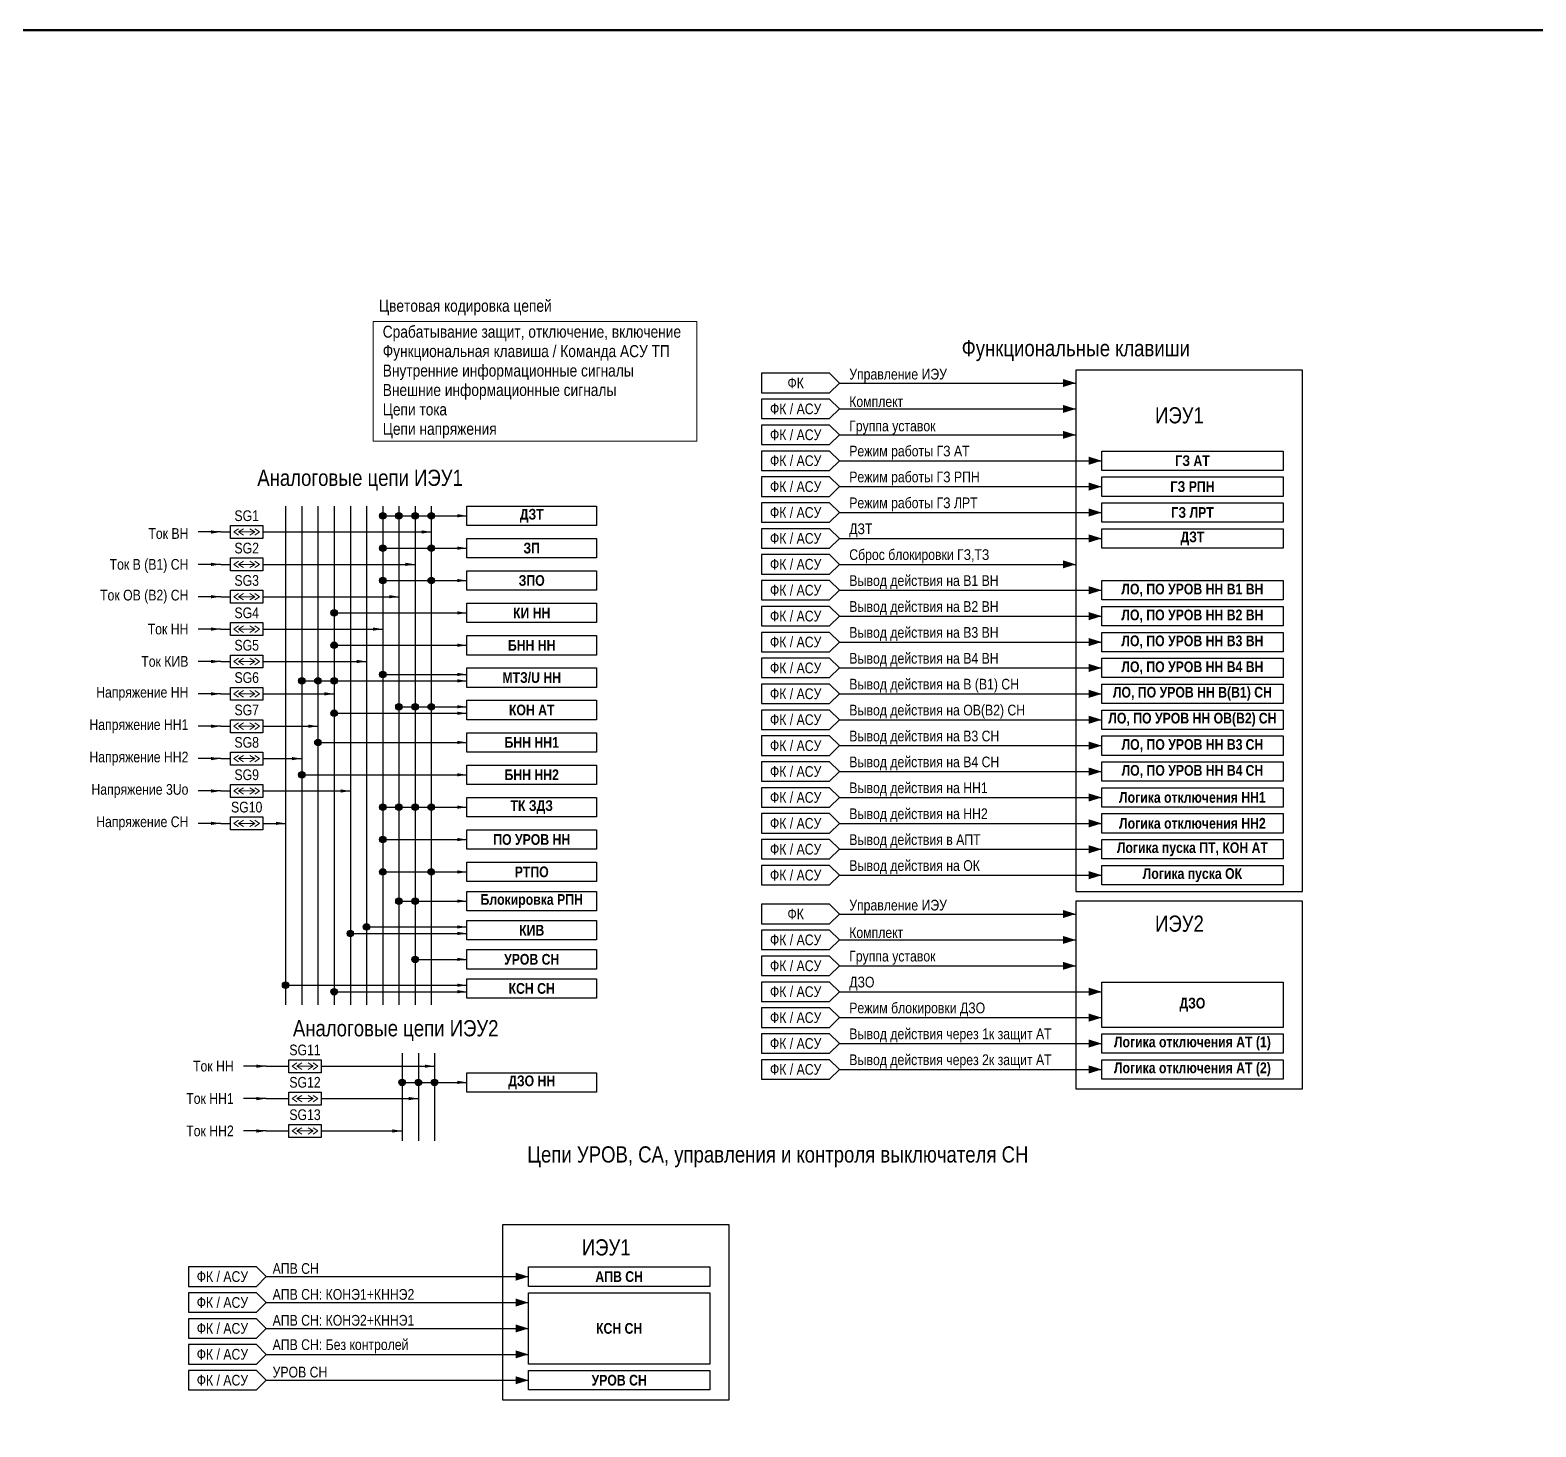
# Model space of a CAD drawing. Header units: millimetres. Extents: x 25558 to 49929, y 1902 to 19390.
# Drawn here: x 34440.1 to 34905.1, y 14929.6 to 15361 of the extents above; entities that cross this region are included whole.
import ezdxf
from ezdxf.enums import TextEntityAlignment as Align

# ---------------------------------------------------------------- set-up
doc = ezdxf.new("R2010")
doc.units = ezdxf.units.MM
for name, color, linetype, lineweight in [('Основная', 7, 'Continuous', 30), ('Отключение_включение', 1, 'Continuous', 30), ('Тонкая', 7, 'Continuous', 5), ('Цепи внешние', 84, 'Continuous', 30), ('Цепи внутренние', 5, 'Continuous', 30), ('Цепи ТН', 200, 'Continuous', 30), ('Цепи ТТ', 23, 'Continuous', 30), ('Цепь - ФК и АСУ', 132, 'Continuous', 30)]:
    doc.layers.add(name, color=color, linetype=linetype, lineweight=lineweight)
doc.styles.add('Narrow', font='ARIALN.TTF')

msp = doc.modelspace()

# ---------------------------------------------------------------- hatches: boundary and pattern name
at = {"layer": 'Цепи ТН'}
h = msp.add_hatch(color=256, dxfattribs=at)
h.dxf.hatch_style = 1
h.paths.add_polyline_path([(34535, 15181, 1), (34533, 15181, 1)])
h = msp.add_hatch(color=256, dxfattribs=at)
h.dxf.hatch_style = 1
h.paths.add_polyline_path([(34535, 15171, 1), (34533, 15171, 1)])
h = msp.add_hatch(color=256, dxfattribs=at)
h.dxf.hatch_style = 1
h.paths.add_polyline_path([(34525, 15160, 1), (34523, 15160, 1)])
h = msp.add_hatch(color=256, dxfattribs=at)
h.dxf.hatch_style = 1
h.paths.add_polyline_path([(34530, 15160, 1), (34528, 15160, 1)])
h = msp.add_hatch(color=256, dxfattribs=at)
h.dxf.hatch_style = 1
h.paths.add_polyline_path([(34535, 15160, 1), (34533, 15160, 1)])
h = msp.add_hatch(color=256, dxfattribs=at)
h.dxf.hatch_style = 1
h.paths.add_polyline_path([(34535, 15150, 1), (34533, 15150, 1)])
h = msp.add_hatch(color=256, dxfattribs=at)
h.dxf.hatch_style = 1
h.paths.add_polyline_path([(34530, 15141, 1), (34528, 15141, 1)])
h = msp.add_hatch(color=256, dxfattribs=at)
h.dxf.hatch_style = 1
h.paths.add_polyline_path([(34525, 15131, 1), (34523, 15131, 1)])
h = msp.add_hatch(color=256, dxfattribs=at)
h.dxf.hatch_style = 1
h.paths.add_polyline_path([(34540, 15082, 1), (34538, 15082, 1)])
h = msp.add_hatch(color=256, dxfattribs=at)
h.dxf.hatch_style = 1
h.paths.add_polyline_path([(34520, 15066, 1), (34518, 15066, 1)])
h = msp.add_hatch(color=256, dxfattribs=at)
h.dxf.hatch_style = 1
h.paths.add_polyline_path([(34535, 15064, 1), (34533, 15064, 1)])
at = {"layer": 'Цепи ТТ'}
h = msp.add_hatch(color=256, dxfattribs=at)
h.dxf.hatch_style = 1
h.paths.add_polyline_path([(34550, 15211, 1), (34548, 15211, 1)])
h = msp.add_hatch(color=256, dxfattribs=at)
h.dxf.hatch_style = 1
h.paths.add_polyline_path([(34555, 15211, 1), (34553, 15211, 1)])
h = msp.add_hatch(color=256, dxfattribs=at)
h.dxf.hatch_style = 1
h.paths.add_polyline_path([(34560, 15211, 1), (34558, 15211, 1)])
h = msp.add_hatch(color=256, dxfattribs=at)
h.dxf.hatch_style = 1
h.paths.add_polyline_path([(34565, 15211, 1), (34563, 15211, 1)])
h = msp.add_hatch(color=256, dxfattribs=at)
h.dxf.hatch_style = 1
h.paths.add_polyline_path([(34550, 15201, 1), (34548, 15201, 1)])
h = msp.add_hatch(color=256, dxfattribs=at)
h.dxf.hatch_style = 1
h.paths.add_polyline_path([(34565, 15201, 1), (34563, 15201, 1)])
h = msp.add_hatch(color=256, dxfattribs=at)
h.dxf.hatch_style = 1
h.paths.add_polyline_path([(34550, 15191, 1), (34548, 15191, 1)])
h = msp.add_hatch(color=256, dxfattribs=at)
h.dxf.hatch_style = 1
h.paths.add_polyline_path([(34565, 15191, 1), (34563, 15191, 1)])
h = msp.add_hatch(color=256, dxfattribs=at)
h.dxf.hatch_style = 1
h.paths.add_polyline_path([(34550, 15162, 1), (34548, 15162, 1)])
h = msp.add_hatch(color=256, dxfattribs=at)
h.dxf.hatch_style = 1
h.paths.add_polyline_path([(34555, 15152, 1), (34553, 15152, 1)])
h = msp.add_hatch(color=256, dxfattribs=at)
h.dxf.hatch_style = 1
h.paths.add_polyline_path([(34560, 15152, 1), (34558, 15152, 1)])
h = msp.add_hatch(color=256, dxfattribs=at)
h.dxf.hatch_style = 1
h.paths.add_polyline_path([(34565, 15152, 1), (34563, 15152, 1)])
h = msp.add_hatch(color=256, dxfattribs=at)
h.dxf.hatch_style = 1
h.paths.add_polyline_path([(34550, 15121, 1), (34548, 15121, 1)])
h = msp.add_hatch(color=256, dxfattribs=at)
h.dxf.hatch_style = 1
h.paths.add_polyline_path([(34555, 15121, 1), (34553, 15121, 1)])
h = msp.add_hatch(color=256, dxfattribs=at)
h.dxf.hatch_style = 1
h.paths.add_polyline_path([(34560, 15121, 1), (34558, 15121, 1)])
h = msp.add_hatch(color=256, dxfattribs=at)
h.dxf.hatch_style = 1
h.paths.add_polyline_path([(34565, 15121, 1), (34563, 15121, 1)])
h = msp.add_hatch(color=256, dxfattribs=at)
h.dxf.hatch_style = 1
h.paths.add_polyline_path([(34550, 15111, 1), (34548, 15111, 1)])
h = msp.add_hatch(color=256, dxfattribs=at)
h.dxf.hatch_style = 1
h.paths.add_polyline_path([(34550, 15101, 1), (34548, 15101, 1)])
h = msp.add_hatch(color=256, dxfattribs=at)
h.dxf.hatch_style = 1
h.paths.add_polyline_path([(34565, 15101, 1), (34563, 15101, 1)])
h = msp.add_hatch(color=256, dxfattribs=at)
h.dxf.hatch_style = 1
h.paths.add_polyline_path([(34555, 15092, 1), (34553, 15092, 1)])
h = msp.add_hatch(color=256, dxfattribs=at)
h.dxf.hatch_style = 1
h.paths.add_polyline_path([(34560, 15092, 1), (34558, 15092, 1)])
h = msp.add_hatch(color=256, dxfattribs=at)
h.dxf.hatch_style = 1
h.paths.add_polyline_path([(34545, 15084, 1), (34543, 15084, 1)])
h = msp.add_hatch(color=256, dxfattribs=at)
h.dxf.hatch_style = 1
h.paths.add_polyline_path([(34560, 15074, 1), (34558, 15074, 1)])
h = msp.add_hatch(color=256, dxfattribs=at)
h.dxf.hatch_style = 1
h.paths.add_polyline_path([(34556, 15036, 1), (34554, 15036, 1)])
h = msp.add_hatch(color=256, dxfattribs=at)
h.dxf.hatch_style = 1
h.paths.add_polyline_path([(34561, 15036, 1), (34559, 15036, 1)])
h = msp.add_hatch(color=256, dxfattribs=at)
h.dxf.hatch_style = 1
h.paths.add_polyline_path([(34566, 15036, 1), (34564, 15036, 1)])

# ---------------------------------------------------------------- linework, layer by layer
at = {"layer": 'Основная', "ltscale": 0.3}
for points in [[(34763, 15095), (34833, 15095), (34833, 15256), (34763, 15256)], [(34763, 15034), (34833, 15034), (34833, 15092), (34763, 15092)], [(34586, 14938), (34656, 14938), (34656, 14992), (34586, 14992)]]:
    msp.add_lwpolyline(points, close=True, dxfattribs=at)
at = {"layer": 'Основная'}
for points in [[(34771, 15231), (34827, 15231), (34827, 15225), (34771, 15225)], [(34771, 15223), (34827, 15223), (34827, 15217), (34771, 15217)], [(34575, 15214), (34615, 15214), (34615, 15208), (34575, 15208)], [(34771, 15215), (34827, 15215), (34827, 15209), (34771, 15209)], [(34502, 15208), (34512, 15208), (34512, 15204), (34502, 15204)], [(34575, 15204), (34615, 15204), (34615, 15198), (34575, 15198)], [(34771, 15207), (34827, 15207), (34827, 15201), (34771, 15201)], [(34502, 15198), (34512, 15198), (34512, 15194), (34502, 15194)], [(34575, 15194), (34615, 15194), (34615, 15188), (34575, 15188)], [(34771, 15191), (34827, 15191), (34827, 15185), (34771, 15185)], [(34502, 15188), (34512, 15188), (34512, 15184), (34502, 15184)], [(34575, 15184), (34615, 15184), (34615, 15178), (34575, 15178)], [(34771, 15183), (34827, 15183), (34827, 15177), (34771, 15177)], [(34502, 15178), (34512, 15178), (34512, 15174), (34502, 15174)], [(34575, 15174), (34615, 15174), (34615, 15168), (34575, 15168)], [(34771, 15175), (34827, 15175), (34827, 15169), (34771, 15169)], [(34502, 15168), (34512, 15168), (34512, 15164), (34502, 15164)], [(34771, 15167), (34827, 15167), (34827, 15161), (34771, 15161)], [(34575, 15164), (34615, 15164), (34615, 15158), (34575, 15158)], [(34502, 15158), (34512, 15158), (34512, 15154), (34502, 15154)], [(34771, 15159), (34827, 15159), (34827, 15153), (34771, 15153)], [(34575, 15154), (34615, 15154), (34615, 15148), (34575, 15148)], [(34502, 15148), (34512, 15148), (34512, 15144), (34502, 15144)], [(34771, 15151), (34827, 15151), (34827, 15145), (34771, 15145)], [(34575, 15144), (34615, 15144), (34615, 15138), (34575, 15138)], [(34771, 15143), (34827, 15143), (34827, 15137), (34771, 15137)], [(34502, 15138), (34512, 15138), (34512, 15134), (34502, 15134)], [(34575, 15134), (34615, 15134), (34615, 15128), (34575, 15128)], [(34771, 15135), (34827, 15135), (34827, 15129), (34771, 15129)], [(34502, 15128), (34512, 15128), (34512, 15124), (34502, 15124)], [(34771, 15127), (34827, 15127), (34827, 15121), (34771, 15121)], [(34575, 15124), (34615, 15124), (34615, 15118), (34575, 15118)], [(34502, 15118), (34512, 15118), (34512, 15114), (34502, 15114)], [(34771, 15119), (34827, 15119), (34827, 15113), (34771, 15113)], [(34575, 15114), (34615, 15114), (34615, 15108), (34575, 15108)], [(34771, 15111), (34827, 15111), (34827, 15105), (34771, 15105)], [(34575, 15104), (34615, 15104), (34615, 15098), (34575, 15098)], [(34771, 15103), (34827, 15103), (34827, 15097), (34771, 15097)], [(34575, 15095), (34615, 15095), (34615, 15089), (34575, 15089)], [(34575, 15086), (34615, 15086), (34615, 15080), (34575, 15080)], [(34575, 15077), (34615, 15077), (34615, 15071), (34575, 15071)], [(34575, 15068), (34615, 15068), (34615, 15062), (34575, 15062)], [(34771, 15067), (34827, 15067), (34827, 15053), (34771, 15053)], [(34771, 15051), (34827, 15051), (34827, 15045), (34771, 15045)], [(34520, 15043), (34530, 15043), (34530, 15039), (34520, 15039)], [(34771, 15043), (34827, 15043), (34827, 15037), (34771, 15037)], [(34575, 15039), (34615, 15039), (34615, 15033), (34575, 15033)], [(34520, 15033), (34530, 15033), (34530, 15029), (34520, 15029)], [(34520, 15023), (34530, 15023), (34530, 15019), (34520, 15019)], [(34594, 14979), (34650, 14979), (34650, 14973), (34594, 14973)], [(34594, 14971), (34650, 14971), (34650, 14949), (34594, 14949)], [(34594, 14947), (34650, 14947), (34650, 14941), (34594, 14941)]]:
    msp.add_lwpolyline(points, close=True, dxfattribs=at)
at = {"layer": 'Тонкая', "ltscale": 0.25}
for p, q in [((34503, 15206), (34504.5, 15207)), ((34504.5, 15205), (34503, 15206)), ((34504.5, 15206), (34506, 15207)), ((34506, 15205), (34504.5, 15206)), ((34509.5, 15206), (34508, 15207)), ((34508, 15205), (34509.5, 15206)), ((34511, 15206), (34509.5, 15207)), ((34509.5, 15205), (34511, 15206)), ((34503, 15196), (34504.5, 15197)), ((34504.5, 15195), (34503, 15196)), ((34504.5, 15196), (34506, 15197)), ((34506, 15195), (34504.5, 15196)), ((34509.5, 15196), (34508, 15197)), ((34508, 15195), (34509.5, 15196)), ((34511, 15196), (34509.5, 15197)), ((34509.5, 15195), (34511, 15196)), ((34503, 15186), (34504.5, 15187)), ((34504.5, 15185), (34503, 15186)), ((34504.5, 15186), (34506, 15187)), ((34506, 15185), (34504.5, 15186)), ((34509.5, 15186), (34508, 15187)), ((34508, 15185), (34509.5, 15186)), ((34511, 15186), (34509.5, 15187)), ((34509.5, 15185), (34511, 15186)), ((34503, 15176), (34504.5, 15177)), ((34504.5, 15175), (34503, 15176)), ((34504.5, 15176), (34506, 15177)), ((34506, 15175), (34504.5, 15176)), ((34509.5, 15176), (34508, 15177)), ((34508, 15175), (34509.5, 15176)), ((34511, 15176), (34509.5, 15177)), ((34509.5, 15175), (34511, 15176)), ((34503, 15166), (34504.5, 15167)), ((34504.5, 15166), (34506, 15167)), ((34509.5, 15166), (34508, 15167)), ((34511, 15166), (34509.5, 15167)), ((34504.5, 15165), (34503, 15166)), ((34506, 15165), (34504.5, 15166)), ((34508, 15165), (34509.5, 15166)), ((34509.5, 15165), (34511, 15166)), ((34503, 15156), (34504.5, 15157)), ((34504.5, 15155), (34503, 15156)), ((34504.5, 15156), (34506, 15157)), ((34506, 15155), (34504.5, 15156)), ((34509.5, 15156), (34508, 15157)), ((34508, 15155), (34509.5, 15156)), ((34511, 15156), (34509.5, 15157)), ((34509.5, 15155), (34511, 15156)), ((34503, 15146), (34504.5, 15147)), ((34504.5, 15145), (34503, 15146)), ((34504.5, 15146), (34506, 15147)), ((34506, 15145), (34504.5, 15146)), ((34509.5, 15146), (34508, 15147)), ((34508, 15145), (34509.5, 15146)), ((34511, 15146), (34509.5, 15147)), ((34509.5, 15145), (34511, 15146)), ((34503, 15136), (34504.5, 15137)), ((34504.5, 15135), (34503, 15136)), ((34504.5, 15136), (34506, 15137)), ((34506, 15135), (34504.5, 15136)), ((34509.5, 15136), (34508, 15137)), ((34508, 15135), (34509.5, 15136)), ((34511, 15136), (34509.5, 15137)), ((34509.5, 15135), (34511, 15136)), ((34503, 15126), (34504.5, 15127)), ((34504.5, 15125), (34503, 15126)), ((34504.5, 15126), (34506, 15127)), ((34506, 15125), (34504.5, 15126)), ((34509.5, 15126), (34508, 15127)), ((34508, 15125), (34509.5, 15126)), ((34511, 15126), (34509.5, 15127)), ((34509.5, 15125), (34511, 15126)), ((34503, 15116), (34504.5, 15117)), ((34504.5, 15115), (34503, 15116)), ((34504.5, 15116), (34506, 15117)), ((34506, 15115), (34504.5, 15116)), ((34509.5, 15116), (34508, 15117)), ((34508, 15115), (34509.5, 15116)), ((34511, 15116), (34509.5, 15117)), ((34509.5, 15115), (34511, 15116)), ((34521, 15041), (34522.5, 15042)), ((34522.5, 15040), (34521, 15041)), ((34522.5, 15041), (34524, 15042)), ((34524, 15040), (34522.5, 15041)), ((34527.5, 15041), (34526, 15042)), ((34526, 15040), (34527.5, 15041)), ((34529, 15041), (34527.5, 15042)), ((34527.5, 15040), (34529, 15041)), ((34521, 15031), (34522.5, 15032)), ((34522.5, 15031), (34524, 15032)), ((34527.5, 15031), (34526, 15032)), ((34529, 15031), (34527.5, 15032)), ((34522.5, 15030), (34521, 15031)), ((34524, 15030), (34522.5, 15031)), ((34526, 15030), (34527.5, 15031)), ((34527.5, 15030), (34529, 15031)), ((34521, 15021), (34522.5, 15022)), ((34522.5, 15020), (34521, 15021)), ((34522.5, 15021), (34524, 15022)), ((34524, 15020), (34522.5, 15021)), ((34527.5, 15021), (34526, 15022)), ((34526, 15020), (34527.5, 15021)), ((34529, 15021), (34527.5, 15022)), ((34527.5, 15020), (34529, 15021))]:
    msp.add_line(p, q, dxfattribs=at)
at = {"layer": 'Тонкая'}
for p, q in [((34509.5, 15206), (34504.5, 15206)), ((34509.5, 15196), (34504.5, 15196)), ((34509.5, 15186), (34504.5, 15186)), ((34509.5, 15176), (34504.5, 15176)), ((34509.5, 15166), (34504.5, 15166)), ((34509.5, 15156), (34504.5, 15156)), ((34509.5, 15146), (34504.5, 15146)), ((34509.5, 15136), (34504.5, 15136)), ((34509.5, 15126), (34504.5, 15126)), ((34509.5, 15116), (34504.5, 15116)), ((34527.5, 15041), (34522.5, 15041)), ((34527.5, 15031), (34522.5, 15031)), ((34527.5, 15021), (34522.5, 15021))]:
    msp.add_line(p, q, dxfattribs=at)
at = {"layer": 'Тонкая', "color": 3, "lineweight": 50}
msp.add_lwpolyline([(34950, 14521), (34356, 14521), (34356, 15361), (34950, 15361)], close=True, dxfattribs=at)
at = {"layer": 'Тонкая', "ltscale": 0.3}
msp.add_lwpolyline([(34546, 15271), (34646, 15271), (34646, 15234), (34546, 15234)], close=True, dxfattribs=at)
at = {"layer": 'Цепи ТН'}
for p, q in [((34534, 15181), (34575, 15181)), ((34534, 15171), (34575, 15171)), ((34524, 15160), (34575, 15160)), ((34512, 15156), (34534, 15156)), ((34534, 15150), (34575, 15150)), ((34512, 15146), (34529, 15146)), ((34529, 15141), (34575, 15141)), ((34512, 15136), (34524, 15136)), ((34524, 15131), (34575, 15131)), ((34512, 15126), (34539, 15126)), ((34512, 15116), (34519, 15116)), ((34539, 15082), (34575, 15082)), ((34519, 15066), (34575, 15066)), ((34534, 15064), (34575, 15064))]:
    msp.add_line(p, q, dxfattribs=at)
for points in [[(34519, 15214), (34519, 15060)], [(34524, 15214), (34524, 15060)], [(34529, 15214), (34529, 15060)], [(34534, 15214), (34534, 15060)], [(34539, 15214), (34539, 15060)], [(34499, 15156), (34492, 15156)], [(34499, 15156), (34502, 15156)], [(34499, 15146), (34492, 15146)], [(34499, 15146), (34502, 15146)], [(34499, 15136), (34492, 15136)], [(34499, 15136), (34502, 15136)], [(34499, 15126), (34492, 15126)], [(34499, 15126), (34502, 15126)], [(34499, 15116), (34492, 15116)], [(34499, 15116), (34502, 15116)]]:
    msp.add_lwpolyline(points, dxfattribs=at)
for points in [[(34575, 15181, 0, 1, 0), (34572, 15181, 0, 0, 0)], [(34575, 15171, 0, 1, 0), (34572, 15171, 0, 0, 0)], [(34575, 15160, 0, 1, 0), (34572, 15160, 0, 0, 0)], [(34499, 15156, 0, 1, 0), (34496, 15156, 0, 0, 0)], [(34534, 15156, 0, 1, 0), (34531, 15156, 0, 0, 0)], [(34575, 15150, 0, 1, 0), (34572, 15150, 0, 0, 0)], [(34499, 15146, 0, 1, 0), (34496, 15146, 0, 0, 0)], [(34529, 15146, 0, 1, 0), (34526, 15146, 0, 0, 0)], [(34575, 15141, 0, 1, 0), (34572, 15141, 0, 0, 0)], [(34499, 15136, 0, 1, 0), (34496, 15136, 0, 0, 0)], [(34524, 15136, 0, 1, 0), (34521, 15136, 0, 0, 0)], [(34575, 15131, 0, 1, 0), (34572, 15131, 0, 0, 0)], [(34499, 15126, 0, 1, 0), (34496, 15126, 0, 0, 0)], [(34539, 15126, 0, 1, 0), (34536, 15126, 0, 0, 0)], [(34499, 15116, 0, 1, 0), (34496, 15116, 0, 0, 0)], [(34519, 15116, 0, 1, 0), (34516, 15116, 0, 0, 0)], [(34575, 15082, 0, 1, 0), (34572, 15082, 0, 0, 0)], [(34575, 15066, 0, 1, 0), (34572, 15066, 0, 0, 0)], [(34575, 15064, 0, 1, 0), (34572, 15064, 0, 0, 0)]]:
    msp.add_lwpolyline(points, format="xyseb", dxfattribs=at)
for centre in [(34534, 15181), (34534, 15171), (34524, 15160), (34529, 15160), (34534, 15160), (34534, 15150), (34529, 15141), (34524, 15131), (34539, 15082), (34519, 15066), (34534, 15064)]:
    msp.add_circle(centre, 1, dxfattribs=at)
at = {"layer": 'Цепи ТТ', "ltscale": 0.3}
for p, q in [((34512, 15196), (34559, 15196)), ((34512, 15176), (34549, 15176)), ((34512, 15166), (34544, 15166)), ((34530, 15041), (34565, 15041)), ((34555, 15045), (34555, 15018)), ((34560, 15045), (34560, 15018)), ((34565, 15045), (34565, 15018)), ((34530, 15031), (34560, 15031)), ((34530, 15021), (34555, 15021))]:
    msp.add_line(p, q, dxfattribs=at)
at = {"layer": 'Цепи ТТ'}
for points in [[(34544, 15214), (34544, 15060)], [(34549, 15214), (34549, 15060)], [(34554, 15214), (34554, 15060)]]:
    msp.add_lwpolyline(points, dxfattribs=at)
at = {"layer": 'Цепи ТТ', "ltscale": 0.3}
for points in [[(34559, 15214), (34559, 15060)], [(34564, 15214), (34564, 15060)], [(34549, 15211), (34575, 15211)], [(34499, 15206), (34492, 15206)], [(34499, 15206), (34502, 15206)], [(34512, 15206), (34564, 15206)], [(34549, 15201), (34575, 15201)], [(34499, 15196), (34492, 15196)], [(34499, 15196), (34502, 15196)], [(34549, 15191), (34575, 15191)], [(34499, 15186), (34492, 15186)], [(34499, 15186), (34502, 15186)], [(34512, 15186), (34554, 15186)], [(34499, 15176), (34492, 15176)], [(34499, 15176), (34502, 15176)], [(34499, 15166), (34492, 15166)], [(34499, 15166), (34502, 15166)], [(34549, 15162), (34575, 15162)], [(34554, 15152), (34575, 15152)], [(34549, 15121), (34575, 15121)], [(34549, 15111), (34575, 15111)], [(34549, 15101), (34575, 15101)], [(34554, 15092), (34575, 15092)], [(34544, 15084), (34575, 15084)], [(34559, 15074), (34575, 15074)], [(34513, 15041), (34506, 15041)], [(34513, 15041), (34520, 15041)], [(34555, 15036), (34575, 15036)], [(34513, 15031), (34506, 15031)], [(34513, 15031), (34520, 15031)], [(34513, 15021), (34506, 15021)], [(34513, 15021), (34520, 15021)]]:
    msp.add_lwpolyline(points, dxfattribs=at)
at = {"layer": 'Цепи ТТ'}
for points in [[(34575, 15211, 0, 1, 0), (34572, 15211, 0, 0, 0)], [(34499, 15206, 0, 1, 0), (34496, 15206, 0, 0, 0)], [(34564, 15206, 0, 1, 0), (34561, 15206, 0, 0, 0)], [(34575, 15201, 0, 1, 0), (34572, 15201, 0, 0, 0)], [(34499, 15196, 0, 1, 0), (34496, 15196, 0, 0, 0)], [(34559, 15196, 0, 1, 0), (34556, 15196, 0, 0, 0)], [(34575, 15191, 0, 1, 0), (34572, 15191, 0, 0, 0)], [(34499, 15186, 0, 1, 0), (34496, 15186, 0, 0, 0)], [(34554, 15186, 0, 1, 0), (34551, 15186, 0, 0, 0)], [(34499, 15176, 0, 1, 0), (34496, 15176, 0, 0, 0)], [(34549, 15176, 0, 1, 0), (34546, 15176, 0, 0, 0)], [(34499, 15166, 0, 1, 0), (34496, 15166, 0, 0, 0)], [(34544, 15166, 0, 1, 0), (34541, 15166, 0, 0, 0)], [(34575, 15162, 0, 1, 0), (34572, 15162, 0, 0, 0)], [(34575, 15152, 0, 1, 0), (34572, 15152, 0, 0, 0)], [(34575, 15121, 0, 1, 0), (34572, 15121, 0, 0, 0)], [(34575, 15111, 0, 1, 0), (34572, 15111, 0, 0, 0)], [(34575, 15101, 0, 1, 0), (34572, 15101, 0, 0, 0)], [(34575, 15092, 0, 1, 0), (34572, 15092, 0, 0, 0)], [(34575, 15084, 0, 1, 0), (34572, 15084, 0, 0, 0)], [(34575, 15074, 0, 1, 0), (34572, 15074, 0, 0, 0)], [(34513, 15041, 0, 1, 0), (34510, 15041, 0, 0, 0)], [(34565, 15041, 0, 1, 0), (34562, 15041, 0, 0, 0)], [(34575, 15036, 0, 1, 0), (34572, 15036, 0, 0, 0)], [(34513, 15031, 0, 1, 0), (34510, 15031, 0, 0, 0)], [(34560, 15031, 0, 1, 0), (34557, 15031, 0, 0, 0)], [(34513, 15021, 0, 1, 0), (34510, 15021, 0, 0, 0)], [(34555, 15021, 0, 1, 0), (34552, 15021, 0, 0, 0)]]:
    msp.add_lwpolyline(points, format="xyseb", dxfattribs=at)
for centre in [(34549, 15211), (34554, 15211), (34559, 15211), (34564, 15211), (34549, 15201), (34564, 15201), (34549, 15191), (34564, 15191), (34549, 15162), (34554, 15152), (34559, 15152), (34564, 15152), (34549, 15121), (34554, 15121), (34559, 15121), (34564, 15121), (34549, 15111), (34549, 15101), (34564, 15101), (34554, 15092), (34559, 15092), (34544, 15084), (34559, 15074), (34555, 15036), (34560, 15036), (34565, 15036)]:
    msp.add_circle(centre, 1, dxfattribs=at)
at = {"layer": 'Цепь - ФК и АСУ', "ltscale": 0.3}
for points in [[(34690, 15252), (34687, 15255), (34666, 15255), (34666, 15249), (34687, 15249), (34690, 15252)], [(34690, 15244), (34687, 15247), (34666, 15247), (34666, 15241), (34687, 15241), (34690, 15244)], [(34690, 15236), (34687, 15239), (34666, 15239), (34666, 15233), (34687, 15233), (34690, 15236)], [(34690, 15228), (34687, 15231), (34666, 15231), (34666, 15225), (34687, 15225), (34690, 15228)], [(34690, 15220), (34687, 15223), (34666, 15223), (34666, 15217), (34687, 15217), (34690, 15220)], [(34690, 15212), (34687, 15215), (34666, 15215), (34666, 15209), (34687, 15209), (34690, 15212)], [(34690, 15204), (34687, 15207), (34666, 15207), (34666, 15201), (34687, 15201), (34690, 15204)], [(34690, 15196), (34687, 15199), (34666, 15199), (34666, 15193), (34687, 15193), (34690, 15196)], [(34690, 15188), (34687, 15191), (34666, 15191), (34666, 15185), (34687, 15185), (34690, 15188)], [(34690, 15180), (34687, 15183), (34666, 15183), (34666, 15177), (34687, 15177), (34690, 15180)], [(34690, 15172), (34687, 15175), (34666, 15175), (34666, 15169), (34687, 15169), (34690, 15172)], [(34690, 15164), (34687, 15167), (34666, 15167), (34666, 15161), (34687, 15161), (34690, 15164)], [(34690, 15156), (34687, 15159), (34666, 15159), (34666, 15153), (34687, 15153), (34690, 15156)], [(34690, 15148), (34687, 15151), (34666, 15151), (34666, 15145), (34687, 15145), (34690, 15148)], [(34690, 15140), (34687, 15143), (34666, 15143), (34666, 15137), (34687, 15137), (34690, 15140)], [(34690, 15132), (34687, 15135), (34666, 15135), (34666, 15129), (34687, 15129), (34690, 15132)], [(34690, 15124), (34687, 15127), (34666, 15127), (34666, 15121), (34687, 15121), (34690, 15124)], [(34690, 15116), (34687, 15119), (34666, 15119), (34666, 15113), (34687, 15113), (34690, 15116)], [(34690, 15108), (34687, 15111), (34666, 15111), (34666, 15105), (34687, 15105), (34690, 15108)], [(34690, 15100), (34687, 15103), (34666, 15103), (34666, 15097), (34687, 15097), (34690, 15100)], [(34690, 15088), (34687, 15091), (34666, 15091), (34666, 15085), (34687, 15085), (34690, 15088)], [(34690, 15080), (34687, 15083), (34666, 15083), (34666, 15077), (34687, 15077), (34690, 15080)], [(34690, 15072), (34687, 15075), (34666, 15075), (34666, 15069), (34687, 15069), (34690, 15072)], [(34690, 15064), (34687, 15067), (34666, 15067), (34666, 15061), (34687, 15061), (34690, 15064)], [(34690, 15056), (34687, 15059), (34666, 15059), (34666, 15053), (34687, 15053), (34690, 15056)], [(34690, 15048), (34687, 15051), (34666, 15051), (34666, 15045), (34687, 15045), (34690, 15048)], [(34690, 15040), (34687, 15043), (34666, 15043), (34666, 15037), (34687, 15037), (34690, 15040)], [(34513, 14976), (34510, 14979), (34489, 14979), (34489, 14973), (34510, 14973), (34513, 14976)], [(34513, 14968), (34510, 14971), (34489, 14971), (34489, 14965), (34510, 14965), (34513, 14968)], [(34513, 14960), (34510, 14963), (34489, 14963), (34489, 14957), (34510, 14957), (34513, 14960)], [(34513, 14952), (34510, 14955), (34489, 14955), (34489, 14949), (34510, 14949), (34513, 14952)], [(34513, 14944), (34510, 14947), (34489, 14947), (34489, 14941), (34510, 14941), (34513, 14944)]]:
    msp.add_lwpolyline(points, dxfattribs=at)
at = {"layer": 'Цепь - ФК и АСУ'}
for points in [[(34690, 15252), (34763, 15252)], [(34690, 15244), (34763, 15244)], [(34690, 15236), (34763, 15236)], [(34690, 15228), (34771, 15228), (34771, 15228), (34771, 15228)], [(34690, 15220), (34771, 15220), (34771, 15220), (34771, 15220)], [(34690, 15212), (34771, 15212), (34771, 15212), (34771, 15212)], [(34690, 15204), (34771, 15204), (34771, 15204), (34771, 15204)], [(34690, 15196), (34763, 15196), (34763, 15196), (34763, 15196)], [(34690, 15188), (34771, 15188), (34771, 15188), (34771, 15188)], [(34690, 15180), (34771, 15180), (34771, 15180), (34771, 15180)], [(34690, 15172), (34771, 15172), (34771, 15172), (34771, 15172)], [(34690, 15164), (34771, 15164), (34771, 15164), (34771, 15164)], [(34690, 15156), (34771, 15156), (34771, 15156), (34771, 15156)], [(34690, 15148), (34771, 15148), (34771, 15148), (34771, 15148)], [(34690, 15140), (34771, 15140), (34771, 15140), (34771, 15140)], [(34690, 15132), (34771, 15132), (34771, 15132), (34771, 15132)], [(34690, 15124), (34771, 15124), (34771, 15124), (34771, 15124)], [(34690, 15116), (34771, 15116), (34771, 15116), (34771, 15116)], [(34690, 15108), (34771, 15108), (34771, 15108), (34771, 15108)], [(34690, 15100), (34771, 15100), (34771, 15100), (34771, 15100)], [(34690, 15088), (34763, 15088)], [(34690, 15080), (34763, 15080)], [(34690, 15072), (34763, 15072)], [(34690, 15064), (34771, 15064), (34771, 15064), (34771, 15064)], [(34690, 15056), (34771, 15056), (34771, 15056), (34771, 15056)], [(34690, 15048), (34771, 15048), (34771, 15048), (34771, 15048)], [(34690, 15040), (34771, 15040), (34771, 15040), (34771, 15040)], [(34513, 14976), (34594, 14976), (34594, 14976), (34594, 14976)], [(34513, 14968), (34594, 14968), (34594, 14968), (34594, 14968)], [(34513, 14960), (34594, 14960), (34594, 14960), (34594, 14960)], [(34513, 14952), (34594, 14952), (34594, 14952), (34594, 14952)], [(34513, 14944), (34594, 14944), (34594, 14944), (34594, 14944)]]:
    msp.add_lwpolyline(points, dxfattribs=at)
at = {"layer": 'Цепь - ФК и АСУ', "ltscale": 0.3}
for points in [[(34763, 15252, 0, 2.5, 0), (34759, 15252, 0, 0, 0)], [(34763, 15244, 0, 2.5, 0), (34759, 15244, 0, 0, 0)], [(34763, 15236, 0, 2.5, 0), (34759, 15236, 0, 0, 0)], [(34771, 15228, 0, 2.5, 0), (34767, 15228, 0, 0, 0)], [(34771, 15220, 0, 2.5, 0), (34767, 15220, 0, 0, 0)], [(34771, 15212, 0, 2.5, 0), (34767, 15212, 0, 0, 0)], [(34771, 15204, 0, 2.5, 0), (34767, 15204, 0, 0, 0)], [(34763, 15196, 0, 2.5, 0), (34759, 15196, 0, 0, 0)], [(34771, 15188, 0, 2.5, 0), (34767, 15188, 0, 0, 0)], [(34771, 15180, 0, 2.5, 0), (34767, 15180, 0, 0, 0)], [(34771, 15172, 0, 2.5, 0), (34767, 15172, 0, 0, 0)], [(34771, 15164, 0, 2.5, 0), (34767, 15164, 0, 0, 0)], [(34771, 15156, 0, 2.5, 0), (34767, 15156, 0, 0, 0)], [(34771, 15148, 0, 2.5, 0), (34767, 15148, 0, 0, 0)], [(34771, 15140, 0, 2.5, 0), (34767, 15140, 0, 0, 0)], [(34771, 15132, 0, 2.5, 0), (34767, 15132, 0, 0, 0)], [(34771, 15124, 0, 2.5, 0), (34767, 15124, 0, 0, 0)], [(34771, 15116, 0, 2.5, 0), (34767, 15116, 0, 0, 0)], [(34771, 15108, 0, 2.5, 0), (34767, 15108, 0, 0, 0)], [(34771, 15100, 0, 2.5, 0), (34767, 15100, 0, 0, 0)], [(34763, 15088, 0, 2.5, 0), (34759, 15088, 0, 0, 0)], [(34763, 15080, 0, 2.5, 0), (34759, 15080, 0, 0, 0)], [(34763, 15072, 0, 2.5, 0), (34759, 15072, 0, 0, 0)], [(34771, 15064, 0, 2.5, 0), (34767, 15064, 0, 0, 0)], [(34771, 15056, 0, 2.5, 0), (34767, 15056, 0, 0, 0)], [(34771, 15048, 0, 2.5, 0), (34767, 15048, 0, 0, 0)], [(34771, 15040, 0, 2.5, 0), (34767, 15040, 0, 0, 0)], [(34594, 14976, 0, 2.5, 0), (34590, 14976, 0, 0, 0)], [(34594, 14968, 0, 2.5, 0), (34590, 14968, 0, 0, 0)], [(34594, 14960, 0, 2.5, 0), (34590, 14960, 0, 0, 0)], [(34594, 14952, 0, 2.5, 0), (34590, 14952, 0, 0, 0)], [(34594, 14944, 0, 2.5, 0), (34590, 14944, 0, 0, 0)]]:
    msp.add_lwpolyline(points, format="xyseb", dxfattribs=at)

# ---------------------------------------------------------------- texts
at = {"layer": 'Основная', "style": 'Narrow'}
msp.add_text('Цветовая кодировка цепей', height=3.7, dxfattribs=at).set_placement((34574.5, 15274), align=Align.CENTER)
for s, insert, char_height, width, attachment_point in [('Функциональные клавиши', (34763, 15262), 5, 188.2306, 5), (' Управление ИЭУ', (34692, 15254.25), 3.3, 71.4983, 4), ('ФК', (34676.5, 15252), 3.3, 21, 5), ('ФК / АСУ', (34676.5, 15244), 3.3, 21, 5), (' Комплект', (34692, 15246.25), 3.3, 71.4983, 4), ('ИЭУ1', (34795, 15242), 5, 64, 5), ('ФК / АСУ', (34676.5, 15236), 3.3, 21, 5), (' Группа уставок', (34692, 15238.25), 3.3, 71, 4), (' Режим работы ГЗ АТ', (34692, 15230.5), 3.3, 71.4983, 4), ('ФК / АСУ', (34676.5, 15228), 3.3, 21, 5), ('{\\fArial Narrow|b1|i0|c204|p34;\\C0;ГЗ АТ}', (34799, 15228), 3.3, 56, 5), ('Аналоговые цепи ИЭУ1', (34542, 15222), 5, 188.2306, 5), (' Режим работы ГЗ РПН', (34692, 15222.5), 3.3, 73.8439, 4), ('ФК / АСУ', (34676.5, 15220), 3.3, 21, 5), ('{\\fArial Narrow|b1|i0|c204|p34;\\C0;ГЗ РПН}', (34799, 15220), 3.3, 56, 5), ('{\\fArial Narrow|b1|i0|c204|p34;\\C0;ДЗТ}', (34595, 15211), 3.3, 40, 5), ('ФК / АСУ', (34676.5, 15212), 3.3, 21, 5), (' Режим работы ГЗ ЛРТ', (34692, 15214.5), 3.3, 71.4983, 4), ('{\\fArial Narrow|b1|i0|c204|p34;\\C0;ГЗ ЛРТ}', (34799, 15212), 3.3, 56, 5), ('SG1', (34507, 15211), 3.3, 39, 5), (' ДЗТ', (34692, 15206.5), 3.3, 73.8439, 4), ('Ток ВН', (34489, 15205.5), 3.3, 71.4983, 6), ('ФК / АСУ', (34676.5, 15204), 3.3, 21, 5), ('{\\fArial Narrow|b1|i0|c204|p34;\\C0;ДЗТ}', (34799, 15204), 3.3, 56, 5), ('SG2', (34507, 15201), 3.3, 39, 5), ('{\\fArial Narrow|b1|i0|c204|p34;\\C0;ЗП}', (34595, 15201), 3.3, 40, 5), (' Сброс блокировки ГЗ,ТЗ', (34692, 15198.5), 3.3, 73.8439, 4), ('Ток В (В1) СН ', (34489, 15195.5), 3.3, 71.4983, 6), ('ФК / АСУ', (34676.5, 15196), 3.3, 21, 5), ('SG3', (34507, 15191), 3.3, 39, 5), ('{\\fArial Narrow|b1|i0|c204|p34;\\C0;ЗПО}', (34595, 15191), 3.3, 40, 5), ('ФК / АСУ', (34676.5, 15188), 3.3, 21, 5), (' Вывод действия на В1 ВН', (34692, 15190.5), 3.3, 73.8439, 4), ('{\\fArial Narrow|b1|i0|c204|p34;\\C0;ЛО, ПО УРОВ НН В1 ВН}', (34799, 15188), 3.3, 56, 5), ('Ток ОВ (В2) СН', (34489, 15186), 3.3, 58.3897, 6), ('SG4', (34507, 15181), 3.3, 39, 5), ('{\\fArial Narrow|b1|i0|c204|p34;\\C0;КИ НН}', (34595, 15181), 3.3, 40, 5), ('ФК / АСУ', (34676.5, 15180), 3.3, 21, 5), (' Вывод действия на В2 ВН', (34692, 15182.5), 3.3, 73.8439, 4), ('{\\fArial Narrow|b1|i0|c204|p34;\\C0;ЛО, ПО УРОВ НН В2 ВН}', (34799, 15180), 3.3, 56, 5), ('Ток НН', (34489, 15176), 3.3, 51.4624, 6), (' Вывод действия на В3 ВН', (34692, 15174.5), 3.3, 73.8439, 4), ('SG5', (34507, 15171), 3.3, 39, 5), ('{\\fArial Narrow|b1|i0|c204|p34;\\C0;БНН НН}', (34595, 15171), 3.3, 40, 5), ('ФК / АСУ', (34676.5, 15172), 3.3, 21, 5), ('{\\fArial Narrow|b1|i0|c204|p34;\\C0;ЛО, ПО УРОВ НН В3 ВН}', (34799, 15172), 3.3, 56, 5), ('Ток КИВ', (34489, 15166), 3.3, 71.4983, 6), (' Вывод действия на В4 ВН', (34692, 15166.5), 3.3, 73.8439, 4), ('SG6', (34507, 15161), 3.3, 39, 5), ('{\\fArial Narrow|b1|i0|c204|p34;МТЗ/U НН}', (34595, 15161), 3.3, 40, 5), ('ФК / АСУ', (34676.5, 15164), 3.3, 21, 5), ('{\\fArial Narrow|b1|i0|c204|p34;\\C0;ЛО, ПО УРОВ НН В4 ВН}', (34799, 15164), 3.3, 56, 5), ('Напряжение НН', (34489, 15156), 3.3, 71.4983, 6), ('ФК / АСУ', (34676.5, 15156), 3.3, 21, 5), (' Вывод действия на В (В1) СН', (34692, 15158.5), 3.3, 73.8439, 4), ('{\\fArial Narrow|b1|i0|c204|p34;\\C0;ЛО, ПО УРОВ НН В(В1) СН}', (34799, 15156), 3.3, 56, 5), ('SG7', (34507, 15151), 3.3, 39, 5), ('{\\fArial Narrow|b1|i0|c204|p34;\\C0;КОН АТ}', (34595, 15151), 3.3, 40, 5), (' Вывод действия на ОВ(В2) СН', (34692, 15150.5), 3.3, 73.8439, 4), ('Напряжение НН1', (34489, 15146), 3.3, 71.4983, 6), ('ФК / АСУ', (34676.5, 15148), 3.3, 21, 5), ('{\\fArial Narrow|b1|i0|c204|p34;\\C0;ЛО, ПО УРОВ НН ОВ(В2){\\W0.9; }СН}', (34799, 15148), 3.3, 56, 5), (' Вывод действия на В3 СН', (34692, 15142.5), 3.3, 73.8439, 4), ('SG8', (34507, 15141), 3.3, 39, 5), ('{\\fArial Narrow|b1|i0|c204|p34;\\C0;БНН НН1}', (34595, 15141), 3.3, 40, 5), ('ФК / АСУ', (34676.5, 15140), 3.3, 21, 5), ('{\\fArial Narrow|b1|i0|c204|p34;\\C0;ЛО, ПО УРОВ НН В3{\\W0.9; }СН}', (34799, 15140), 3.3, 56, 5), ('Напряжение НН2', (34489, 15136), 3.3, 71.4983, 6), ('ФК / АСУ', (34676.5, 15132), 3.3, 21, 5), (' Вывод действия на В4 СН', (34692, 15134.5), 3.3, 73.8439, 4), ('{\\fArial Narrow|b1|i0|c204|p34;\\C0;ЛО, ПО УРОВ НН В4{\\W0.9; }СН}', (34799, 15132), 3.3, 56, 5), ('SG9', (34507, 15131), 3.3, 39, 5), ('{\\fArial Narrow|b1|i0|c204|p34;\\C0;БНН НН2}', (34595, 15131), 3.3, 40, 5), ('Напряжение 3Uo', (34489, 15126), 3.3, 71.4983, 6), ('ФК / АСУ', (34676.5, 15124), 3.3, 21, 5), (' Вывод действия на НН1', (34692, 15126.5), 3.3, 73.8439, 4), ('{\\fArial Narrow|b1|i0|c204|p34;\\C0;Логика отключения НН1}', (34799, 15124), 3.3, 56, 5), ('SG10', (34507, 15121), 3.3, 39, 5), ('{\\fArial Narrow|b1|i0|c204|p34;\\C0;ТК ЗДЗ}', (34595, 15121), 3.3, 40, 5), (' Вывод действия на НН2', (34692, 15118.5), 3.3, 73.8439, 4), ('Напряжение СН', (34489, 15116), 3.3, 71.4983, 6), ('ФК / АСУ', (34676.5, 15116), 3.3, 21, 5), ('{\\fArial Narrow|b1|i0|c204|p34;\\C0;Логика отключения НН2}', (34799, 15116), 3.3, 56, 5), ('{\\fArial Narrow|b1|i0|c204|p34;ПО УРОВ НН}', (34595, 15111), 3.3, 40, 5), (' Вывод действия в АПТ', (34692, 15110.5), 3.3, 73.8439, 4), ('ФК / АСУ', (34676.5, 15108), 3.3, 21, 5), ('{\\fArial Narrow|b1|i0|c204|p34;\\C0;Логика пуска ПТ, КОН АТ}', (34799, 15108), 3.3, 56, 5), ('{\\fArial Narrow|b1|i0|c204|p34;\\C0;РТПО}', (34595, 15101), 3.3, 40, 5), ('ФК / АСУ', (34676.5, 15100), 3.3, 21, 5), (' Вывод действия на ОК', (34692, 15102.5), 3.3, 73.8439, 4), ('{\\fArial Narrow|b1|i0|c204|p34;\\C0;Логика пуска ОК}', (34799, 15100), 3.3, 56, 5), ('{\\fArial Narrow|b1|i0|c204|p34;\\C0;Блокировка РПН}', (34595, 15092), 3.3, 40, 5), (' Управление ИЭУ', (34692, 15090.25), 3.3, 71.4983, 4), ('ФК', (34676.5, 15088), 3.3, 21, 5), ('ИЭУ2', (34795, 15085), 5, 64, 5), ('{\\fArial Narrow|b1|i0|c204|p34;КИВ}', (34595, 15083), 3.3, 40, 5), (' Комплект', (34692, 15082.25), 3.3, 71.4983, 4), ('ФК / АСУ', (34676.5, 15080), 3.3, 21, 5), ('{\\fArial Narrow|b1|i0|c204|p34;\\C0;УРОВ СН}', (34595, 15074), 3.3, 40, 5), ('ФК / АСУ', (34676.5, 15072), 3.3, 21, 5), (' Группа уставок', (34692, 15074.5), 3.3, 71, 4), (' ДЗО', (34692, 15066.5), 3.3, 73.8439, 4), ('{\\fArial Narrow|b1|i0|c204|p34;КСН СН}', (34595, 15065), 3.3, 40, 5), ('ФК / АСУ', (34676.5, 15064), 3.3, 21, 5), (' Режим блокировки ДЗО', (34692, 15058.5), 3.3, 73.8439, 4), ('{\\fArial Narrow|b1|i0|c204|p34;\\C0;ДЗО}', (34799, 15060), 3.3, 56, 5), ('Аналоговые цепи ИЭУ2', (34553, 15052), 5, 188.2306, 5), ('ФК / АСУ', (34676.5, 15056), 3.3, 21, 5), (' Вывод действия через 1к защит АТ', (34692, 15050.5), 3.3, 73.8439, 4), ('{\\fArial Narrow|b1|i0|c204|p34;\\C0;Логика отключения АТ (1)}', (34799, 15048), 3.3, 56, 5), ('SG11', (34525, 15046), 3.3, 39, 5), ('ФК / АСУ', (34676.5, 15048), 3.3, 21, 5), ('Ток НН', (34503, 15041), 3.3, 52.3821, 6), ('ФК / АСУ', (34676.5, 15040), 3.3, 21, 5), (' Вывод действия через 2к защит АТ', (34692, 15042.5), 3.3, 73.8439, 4), ('{\\fArial Narrow|b1|i0|c204|p34;\\C0;Логика отключения АТ (2)}', (34799, 15040), 3.3, 56, 5), ('SG12', (34525, 15036), 3.3, 39, 5), ('{\\fArial Narrow|b1|i0|c204|p34;\\C0;ДЗО НН}', (34595, 15036), 3.3, 40, 5), ('Ток НН1', (34503, 15031), 3.3, 52.3821, 6), ('SG13', (34525, 15026), 3.3, 39, 5), ('Ток НН2', (34503, 15021), 3.3, 52.3821, 6), ('Цепи УРОВ, СА, управления и контроля выключателя СН', (34671, 15013), 5, 188.2306, 5), ('ИЭУ1', (34618, 14985), 5, 64, 5), ('ФК / АСУ', (34499.5, 14976), 3.3, 21, 5), ('АПВ СН', (34515, 14978.5), 3.3, 73.8439, 4), ('{\\fArial Narrow|b1|i0|c204|p34;\\C0;АПВ СН}', (34622, 14976), 3.3, 56, 5), ('АПВ СН: {\\C0;КОНЭ1+КННЭ2}', (34515, 14970.5), 3.3, 73.8439, 4), ('ФК / АСУ', (34499.5, 14968), 3.3, 21, 5), ('ФК / АСУ', (34499.5, 14960), 3.3, 21, 5), ('АПВ СН:{\\C0; КОНЭ2+КННЭ1}', (34515, 14962.5), 3.3, 73.8439, 4), ('{\\fArial Narrow|b1|i0|c204|p34;\\C0;КСН СН}', (34622, 14960), 3.3, 56, 5), ('ФК / АСУ', (34499.5, 14952), 3.3, 21, 5), ('АПВ СН: Без контролей', (34515, 14954.5), 3.3, 73.8439, 4), ('УРОВ СН', (34515, 14946.5), 3.3, 73.8439, 4), ('ФК / АСУ', (34499.5, 14944), 3.3, 21, 5), ('{\\fArial Narrow|b1|i0|c204|p34;\\C0;УРОВ СН}', (34622, 14944), 3.3, 56, 5)]:
    msp.add_mtext(s, dxfattribs=dict(at, insert=insert, char_height=char_height, width=width, attachment_point=attachment_point))
at = {"layer": 'Отключение_включение', "style": 'Narrow'}
msp.add_text('Срабатывание защит, отключение, включение', height=3.7, dxfattribs=at).set_placement((34549, 15266))
at = {"layer": 'Цепи внешние', "style": 'Narrow'}
msp.add_text('Внешние информационные сигналы', height=3.7, dxfattribs=at).set_placement((34549, 15248))
at = {"layer": 'Цепи внутренние', "style": 'Narrow'}
msp.add_text('Внутренние информационные сигналы', height=3.7, dxfattribs=at).set_placement((34549, 15254))
at = {"layer": 'Цепи ТН', "style": 'Narrow'}
msp.add_text('Цепи напряжения', height=3.7, dxfattribs=at).set_placement((34549, 15236))
at = {"layer": 'Цепи ТТ', "style": 'Narrow'}
msp.add_text('Цепи тока', height=3.7, dxfattribs=at).set_placement((34549, 15242))
at = {"layer": 'Цепь - ФК и АСУ', "style": 'Narrow'}
msp.add_text('Функциональная клавиша / Команда АСУ ТП', height=3.7, dxfattribs=at).set_placement((34549, 15260))

doc.saveas('drawing.dxf')
